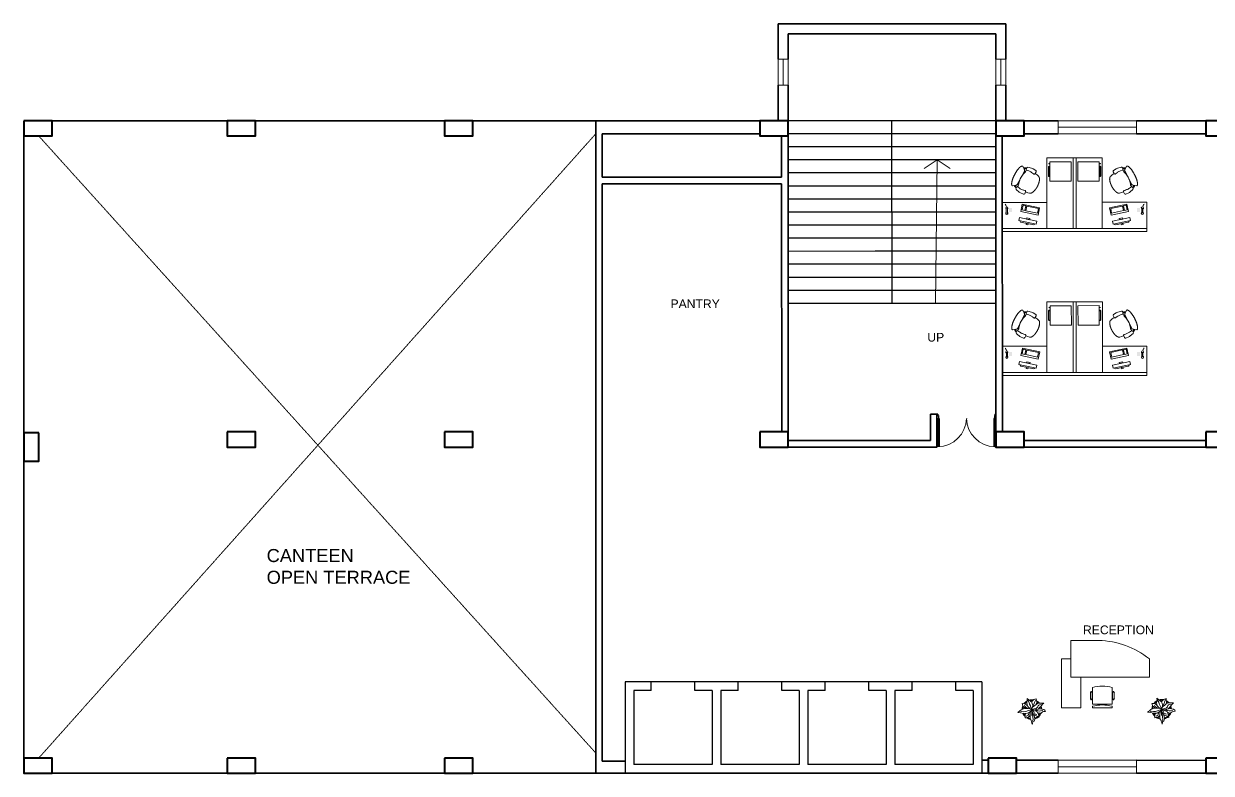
# Model space of a CAD drawing. Header units: millimetres. Extents: x 3079 to 579737, y 1565 to 1161826.
# Drawn here: x 71365 to 98665, y 564907 to 582137 of the extents above; entities that cross this region are included whole.
import ezdxf

# ---------------------------------------------------------------- set-up
doc = ezdxf.new("R2010")
doc.units = ezdxf.units.MM
doc.linetypes.add('DASHED2', pattern=[9.525, 6.35, -3.175])
for name, color, linetype, lineweight in [('1', 7, 'Continuous', 35), ('A_COL', 250, 'Continuous', 40), ('A_ELE1', 250, 'Continuous', 20), ('A_WIN-DOR', 250, 'Continuous', 30), ('ABOVE', 252, 'DASHED2', 9), ('IG-Area', 250, 'Continuous', 30), ('SILL', 251, 'Continuous', 18), ('WINDOW', 252, 'Continuous', 15)]:
    doc.layers.add(name, color=color, linetype=linetype, lineweight=lineweight)
doc.layers.add('FURNITURE', color=253, linetype='Continuous', lineweight=5, transparency=0.05)
doc.layers.add('TREES', color=72, linetype='Continuous', lineweight=5, transparency=0.05)
doc.styles.get("Standard").update_dxf_attribs({"font": 'arial.ttf'})

# ---------------------------------------------------------------- blocks, each defined once
blk = doc.blocks.new('AP00XXXX$0$A$C53421247')
at = {"color": 0}
for p, q in [((87, 604), (90, 607)), ((90, 607), (92, 609)), ((92, 609), (95, 612)), ((95, 612), (99, 614)), ((99, 614), (103, 617)), ((103, 617), (106, 619)), ((106, 619), (111, 621)), ((111, 621), (115, 624)), ((115, 624), (120, 626)), ((120, 626), (126, 628)), ((126, 628), (132, 630)), ((132, 630), (137, 632)), ((137, 632), (144, 634)), ((144, 634), (149, 636)), ((149, 636), (157, 638)), ((157, 638), (163, 639)), ((163, 639), (170, 641)), ((170, 641), (178, 643)), ((178, 643), (186, 644)), ((186, 644), (194, 646)), ((194, 646), (202, 647)), ((202, 647), (210, 648)), ((210, 648), (219, 649)), ((219, 649), (227, 650)), ((227, 650), (236, 651)), ((236, 651), (245, 652)), ((245, 652), (254, 652)), ((254, 652), (263, 653)), ((263, 653), (273, 653)), ((273, 653), (282, 654)), ((282, 654), (292, 654)), ((292, 654), (302, 654)), ((302, 654), (311, 654)), ((311, 654), (321, 654)), ((321, 654), (331, 654)), ((331, 654), (341, 654)), ((341, 654), (351, 653)), ((351, 653), (361, 653)), ((361, 653), (371, 652)), ((371, 652), (381, 652)), ((381, 652), (390, 651)), ((390, 651), (401, 650)), ((401, 650), (410, 649)), ((410, 649), (420, 648)), ((420, 648), (430, 646)), ((430, 646), (439, 646)), ((439, 646), (449, 644)), ((449, 644), (458, 642)), ((458, 642), (468, 641)), ((468, 641), (477, 639)), ((477, 639), (486, 637)), ((486, 637), (495, 636)), ((495, 636), (504, 634)), ((504, 634), (513, 632)), ((513, 632), (520, 630)), ((520, 630), (529, 627)), ((529, 627), (537, 625)), ((537, 625), (545, 623)), ((545, 623), (552, 620)), ((552, 620), (559, 618)), ((559, 618), (566, 616)), ((566, 616), (573, 614)), ((573, 614), (580, 611)), ((580, 611), (586, 608)), ((586, 608), (592, 605)), ((592, 605), (597, 603)), ((2, 245), (0, 325)), ((7, 368), (36, 460)), ((90, 476), (63, 478)), ((73, 477), (80, 503)), ((80, 503), (99, 534)), ((82, 595), (83, 598)), ((82, 593), (82, 595)), ((140, 501), (82, 587)), ((83, 598), (85, 600)), ((85, 600), (87, 604)), ((95, 493), (93, 475)), ((113, 514), (95, 493)), ((97, 312), (98, 282)), ((99, 534), (115, 538)), ((113, 453), (100, 394)), ((120, 459), (111, 457)), ((127, 514), (113, 514)), ((123, 459), (120, 459)), ((145, 454), (123, 459)), ((134, 510), (127, 514)), ((151, 491), (140, 501)), ((160, 452), (145, 454)), ((165, 488), (151, 491)), ((168, 452), (160, 452)), ((166, 452), (165, 488)), ((550, 463), (165, 488)), ((184, 457), (168, 452)), ((255, 473), (184, 457)), ((195, 486), (192, 459)), ((264, 474), (255, 473)), ((327, 478), (264, 474)), ((373, 474), (327, 478)), ((434, 465), (373, 474)), ((461, 459), (434, 465)), ((496, 446), (461, 459)), ((529, 434), (496, 446)), ((520, 465), (518, 438)), ((545, 430), (529, 434)), ((545, 430), (550, 463)), ((564, 429), (545, 430)), ((550, 463), (564, 465)), ((564, 465), (576, 474)), ((588, 432), (564, 429)), ((576, 474), (643, 549)), ((585, 483), (591, 485)), ((591, 432), (588, 432)), ((591, 485), (604, 482)), ((597, 428), (591, 432)), ((595, 413), (600, 364)), ((597, 603), (603, 600)), ((603, 600), (608, 597)), ((604, 482), (620, 461)), ((618, 502), (606, 508)), ((608, 597), (613, 595)), ((613, 595), (617, 591)), ((617, 591), (621, 588)), ((633, 471), (618, 502)), ((620, 461), (621, 444)), ((621, 588), (625, 586)), ((650, 442), (623, 444)), ((625, 586), (629, 582)), ((629, 582), (632, 580)), ((632, 580), (635, 576)), ((636, 460), (633, 471)), ((635, 576), (637, 574)), ((638, 443), (636, 460)), ((637, 574), (639, 571)), ((639, 571), (641, 568)), ((641, 568), (642, 565)), ((642, 565), (643, 562)), ((643, 562), (644, 559)), ((644, 559), (645, 556)), ((645, 556), (645, 553)), ((690, 327), (673, 421)), ((26, 220), (76, 217)), ((83, 159), (80, 217)), ((90, 114), (83, 159)), ((90, 111), (90, 114)), ((90, 110), (90, 111)), ((91, 107), (90, 110)), ((92, 105), (91, 107)), ((92, 102), (92, 105)), ((93, 100), (92, 102)), ((94, 98), (93, 100)), ((95, 96), (94, 98)), ((96, 93), (95, 96)), ((97, 91), (96, 93)), ((99, 89), (97, 91)), ((98, 280), (103, 245)), ((100, 87), (99, 89)), ((101, 84), (100, 87)), ((103, 82), (101, 84)), ((105, 80), (103, 82)), ((107, 78), (105, 80)), ((109, 76), (107, 78)), ((111, 73), (109, 76)), ((113, 72), (111, 73)), ((116, 69), (113, 72)), ((118, 67), (116, 69)), ((120, 65), (118, 67)), ((123, 63), (120, 65)), ((125, 60), (123, 63)), ((128, 59), (125, 60)), ((132, 57), (128, 59)), ((135, 54), (132, 57)), ((138, 53), (135, 54)), ((141, 51), (138, 53)), ((144, 49), (141, 51)), ((148, 47), (144, 49)), ((151, 45), (148, 47)), ((155, 44), (151, 45)), ((158, 42), (155, 44)), ((162, 40), (158, 42)), ((165, 38), (162, 40)), ((169, 36), (165, 38)), ((173, 34), (169, 36)), ((178, 33), (173, 34)), ((182, 31), (178, 33)), ((186, 30), (182, 31)), ((190, 28), (186, 30)), ((194, 27), (190, 28)), ((199, 25), (194, 27)), ((204, 24), (199, 25)), ((207, 22), (204, 24)), ((212, 21), (207, 22)), ((217, 19), (212, 21)), ((221, 18), (217, 19)), ((226, 17), (221, 18)), ((231, 16), (226, 17)), ((236, 15), (231, 16)), ((241, 14), (236, 15)), ((246, 13), (241, 14)), ((250, 11), (246, 13)), ((256, 10), (250, 11)), ((261, 9), (256, 10)), ((266, 8), (261, 9)), ((271, 8), (266, 8)), ((276, 7), (271, 8)), ((281, 6), (276, 7)), ((287, 5), (281, 6)), ((291, 4), (287, 5)), ((297, 4), (291, 4)), ((302, 4), (297, 4)), ((307, 2), (302, 4)), ((313, 2), (307, 2)), ((318, 2), (313, 2)), ((323, 1), (318, 2)), ((328, 1), (323, 1)), ((334, 1), (328, 1)), ((339, 1), (334, 1)), ((344, 0), (339, 1)), ((350, 1), (344, 0)), ((356, 0), (350, 1)), ((360, 0), (356, 0)), ((366, 0), (360, 0)), ((371, 0), (366, 0)), ((376, 1), (371, 0)), ((382, 0), (376, 1)), ((387, 1), (382, 0)), ((392, 1), (387, 1)), ((397, 1), (392, 1)), ((402, 1), (397, 1)), ((407, 2), (402, 1)), ((412, 2), (407, 2)), ((417, 3), (412, 2)), ((423, 3), (417, 3)), ((427, 4), (423, 3)), ((432, 4), (427, 4)), ((437, 6), (432, 4)), ((442, 6), (437, 6)), ((447, 7), (442, 6)), ((451, 8), (447, 7)), ((455, 9), (451, 8)), ((460, 9), (455, 9)), ((465, 10), (460, 9)), ((469, 12), (465, 10)), ((474, 12), (469, 12)), ((478, 13), (474, 12)), ((482, 15), (478, 13)), ((486, 16), (482, 15)), ((490, 17), (486, 16)), ((494, 18), (490, 17)), ((498, 19), (494, 18)), ((502, 21), (498, 19)), ((506, 22), (502, 21)), ((510, 23), (506, 22)), ((514, 25), (510, 23)), ((517, 27), (514, 25)), ((520, 28), (517, 27)), ((524, 30), (520, 28)), ((528, 31), (524, 30)), ((530, 33), (528, 31)), ((533, 35), (530, 33)), ((537, 36), (533, 35)), ((539, 38), (537, 36)), ((542, 40), (539, 38)), ((545, 42), (542, 40)), ((547, 43), (545, 42)), ((550, 46), (547, 43)), ((552, 47), (550, 46)), ((555, 49), (552, 47)), ((557, 51), (555, 49)), ((559, 53), (557, 51)), ((561, 55), (559, 53)), ((563, 57), (561, 55)), ((565, 59), (563, 57)), ((567, 61), (565, 59)), ((568, 63), (567, 61)), ((569, 65), (568, 63)), ((571, 67), (569, 65)), ((572, 70), (571, 67)), ((573, 71), (572, 70)), ((574, 74), (573, 71)), ((575, 76), (574, 74)), ((576, 78), (575, 76)), ((577, 81), (576, 78)), ((577, 82), (590, 128)), ((577, 82), (577, 81)), ((588, 250), (580, 218)), ((593, 282), (588, 252)), ((590, 128), (600, 187)), ((602, 186), (655, 183)), ((682, 205), (691, 283))]:
    blk.add_line(p, q, dxfattribs=at)
for centre, radius, start, end in [((153, 324), 152, 163.1174, 179.4456), ((60, 452), 25.4, 85.1777, 163.418), ((88, 591), 6.35, 164.3929, 214.029), ((87, 451), 25.4, 6.3757, 85.1777), ((446, 342), 350, 171.2066, 184.7536), ((251, 353), 350, 348.2663, 1.8132), ((620, 418), 25.4, 85.208, 169.2349), ((620, 418), 25.4, 169.2349, 190.8913), ((638, 553), 6.35, 318.2555, 357.1149), ((648, 417), 25.4, 9.9024, 85.208), ((539, 300), 152, 353.5743, 9.9024), ((28, 245), 25.4, 180.1777, 266.5099), ((78, 242), 25.4, 266.5099, 4.8356), ((124, 283), 25.4, 182.6801, 187.8199), ((604, 212), 25.4, 165.2, 266.5099), ((563, 256), 25.4, 345.2, 350.3398), ((657, 209), 25.4, 266.5099, 353.5743)]:
    blk.add_arc(centre, radius, start, end, dxfattribs=at)

msp = doc.modelspace()

# ---------------------------------------------------------------- linework, layer by layer
for p, q in [((93715, 579907), (88937, 579905)), ((91327, 575706), (91325, 579906)), ((93715, 579907), (93715, 573707)), ((90937, 579607), (88938, 579607)), ((93715, 579607), (90937, 579607)), ((93715, 579307), (90937, 579307)), ((90937, 579307), (88938, 579307)), ((90938, 579007), (88938, 579007)), ((93715, 579007), (90938, 579007)), ((90938, 578707), (88938, 578707)), ((93715, 578707), (90938, 578707)), ((90938, 578406), (88938, 578405)), ((93715, 578407), (90938, 578406)), ((90938, 578106), (88938, 578105)), ((93715, 578107), (90938, 578106)), ((90938, 577806), (88938, 577805)), ((93715, 577807), (90938, 577806)), ((90938, 577507), (88939, 577507)), ((93715, 577507), (90938, 577507)), ((90938, 577207), (88939, 577207)), ((93715, 577207), (90938, 577207)), ((90939, 576906), (88939, 576905)), ((93715, 576907), (90939, 576906)), ((90939, 576607), (88939, 576607)), ((93715, 576607), (90939, 576607)), ((90939, 576307), (88939, 576307)), ((93715, 576307), (90939, 576307)), ((90939, 576007), (88939, 576007)), ((93715, 576007), (90939, 576007)), ((90939, 575706), (88939, 575705)), ((93715, 575707), (90939, 575706)), ((87290, 567007), (85190, 567007)), ((85190, 567007), (85190, 564907)), ((85790, 566807), (85390, 566807)), ((85390, 566807), (85390, 565107)), ((85790, 566807), (85790, 567007)), ((86790, 566807), (86790, 567007)), ((87190, 566807), (86790, 566807)), ((87190, 566807), (87190, 565107)), ((89390, 567007), (87290, 567007)), ((87790, 566807), (87390, 566807)), ((87390, 566807), (87390, 565107)), ((87790, 566807), (87790, 567007)), ((88790, 566807), (88790, 567007)), ((89190, 566807), (88790, 566807)), ((89190, 566807), (89190, 565107)), ((91490, 567007), (89390, 567007)), ((89790, 566807), (89390, 566807)), ((89390, 566807), (89390, 565107)), ((89790, 566807), (89790, 567007)), ((90790, 566807), (90790, 567007)), ((91190, 566807), (90790, 566807)), ((91190, 566807), (91190, 565107)), ((91790, 566807), (91390, 566807)), ((91390, 566807), (91390, 565107)), ((93390, 567007), (91490, 567007)), ((91790, 566807), (91790, 567007)), ((92790, 566807), (92790, 567007)), ((93190, 566807), (92790, 566807)), ((93190, 566807), (93190, 565107)), ((93390, 567007), (93390, 564907)), ((85190, 564907), (87290, 564907)), ((87290, 564907), (85190, 564907)), ((87190, 565107), (85390, 565107)), ((87290, 564907), (89390, 564907)), ((89190, 565107), (87390, 565107)), ((93865, 564907), (88865, 564907)), ((91190, 565107), (89390, 565107)), ((89390, 564907), (91490, 564907)), ((93190, 565107), (91390, 565107)), ((91490, 564907), (93390, 564907))]:
    msp.add_line(p, q)
at = {"layer": '1'}
for p, q in [((93945, 582137), (88707, 582137)), ((88707, 581322), (88707, 582137)), ((93945, 581322), (93945, 582137)), ((93715, 581907), (88937, 581907)), ((88937, 581322), (88937, 581907)), ((93715, 581322), (93715, 581907)), ((88707, 579907), (88707, 580722)), ((88937, 579907), (88937, 580722)), ((93715, 579907), (93715, 580722)), ((93945, 579907), (93945, 580722)), ((71365, 564907), (71365, 579907)), ((72015, 579907), (76040, 579907)), ((76690, 579907), (81040, 579907)), ((81690, 579907), (88287, 579907)), ((84515, 579907), (84515, 572257)), ((94365, 579907), (95149, 579907)), ((96949, 579907), (98540, 579907)), ((98540, 579907), (99190, 579907)), ((84665, 579607), (88287, 579607)), ((84665, 579607), (84665, 578607)), ((88940, 572707), (88937, 579607)), ((93715, 572407), (93715, 579607)), ((94365, 579607), (95149, 579607)), ((96949, 579607), (98540, 579607)), ((88787, 578607), (88787, 579557)), ((93865, 572757), (93861, 579557)), ((84665, 578607), (88787, 578607)), ((84665, 578457), (88787, 578459)), ((84665, 578457), (84665, 572407)), ((88790, 572757), (88787, 578459)), ((92210, 573161), (92210, 572557)), ((92210, 573161), (92360, 573161)), ((92360, 573161), (92360, 572407)), ((88940, 572557), (92210, 572557)), ((94365, 572557), (98540, 572557)), ((81363, 572407), (81365, 572407)), ((81363, 572407), (81363, 572407)), ((84515, 572257), (84515, 564907)), ((84665, 572407), (84665, 565187)), ((88940, 572407), (92360, 572407)), ((93715, 572407), (93715, 572407)), ((93865, 572407), (93865, 572407)), ((94165, 572407), (99190, 572407)), ((85190, 565187), (84665, 565187)), ((93540, 565210), (93390, 565211)), ((95149, 565207), (94190, 565209)), ((98540, 565204), (96949, 565207)), ((95149, 564907), (71365, 564907)), ((98865, 564907), (96949, 564907))]:
    msp.add_line(p, q, dxfattribs=at)
at = {"layer": 'A_COL'}
for points in [[(71365, 579907), (71365, 579557), (72015, 579557), (72015, 579907)], [(76040, 579907), (76040, 579557), (76690, 579557), (76690, 579907)], [(81040, 579907), (81040, 579557), (81690, 579557), (81690, 579907)], [(88287, 579907), (88287, 579557), (88937, 579557), (88937, 579907)], [(93715, 579907), (93715, 579557), (94365, 579557), (94365, 579907)], [(98540, 579907), (98540, 579557), (99190, 579557), (99190, 579907)], [(76040, 572757), (76040, 572407), (76690, 572407), (76690, 572757)], [(81038, 572757), (81038, 572407), (81688, 572407), (81688, 572757)], [(88290, 572757), (88290, 572407), (88940, 572407), (88940, 572757)], [(93715, 572757), (93715, 572407), (94365, 572407), (94365, 572757)], [(98540, 572757), (98540, 572407), (99190, 572407), (99190, 572757)], [(71715, 572732), (71365, 572732), (71365, 572082), (71715, 572082)], [(71365, 565257), (71365, 564907), (72015, 564907), (72015, 565257)], [(76040, 565257), (76040, 564907), (76690, 564907), (76690, 565257)], [(81040, 565257), (81040, 564907), (81690, 564907), (81690, 565257)], [(93540, 565257), (93540, 564907), (94190, 564907), (94190, 565257)], [(98540, 565257), (98540, 564907), (99190, 564907), (99190, 565257)]]:
    msp.add_lwpolyline(points, close=True, dxfattribs=at)
at = {"layer": 'A_ELE1', "transparency": 33554687}
for centre, start, end in [((92362, 573085), 271.742, 358.2578), ((93713, 573085), 181.7422, 268.258)]:
    msp.add_arc(centre, 676, start, end, dxfattribs=at)
at = {"layer": 'A_WIN-DOR', "transparency": 33554687}
for p, q in [((92360, 573056), (92360, 573161)), ((92382, 573056), (92360, 573056)), ((92382, 573161), (92382, 573129)), ((92382, 573129), (92392, 573129)), ((92382, 573065), (92382, 572409)), ((92382, 573056), (92382, 573033)), ((92392, 573129), (92392, 573065)), ((92408, 573065), (92408, 572410)), ((93037, 573065), (93037, 573056)), ((93037, 573065), (93037, 573065)), ((93037, 573056), (93037, 573056)), ((93667, 573065), (93667, 572410)), ((93692, 573129), (93683, 573129)), ((93683, 573129), (93683, 573065)), ((93692, 573161), (93692, 573129)), ((93692, 573065), (93692, 572409)), ((93692, 573056), (93692, 573033)), ((93692, 573056), (93715, 573056)), ((93715, 573056), (93715, 573161))]:
    msp.add_line(p, q, dxfattribs=at)
at = {"layer": 'A_WIN-DOR'}
for p, q in [((92382, 573161), (92360, 573161)), ((93692, 573161), (93715, 573161))]:
    msp.add_line(p, q, dxfattribs=at)
at = {"layer": 'A_WIN-DOR', "transparency": 33554687}
for points in [[(92382, 573065), (92408, 573065)], [(93037, 573065), (93037, 573065)], [(93692, 573065), (93667, 573065)]]:
    msp.add_lwpolyline(points, dxfattribs=at)
at = {"layer": 'ABOVE', "ltscale": 0.25}
for p, q in [((84515, 579607), (71710, 565257)), ((84515, 565373), (71710, 579557))]:
    msp.add_line(p, q, dxfattribs=at)
at = {"layer": 'FURNITURE'}
for p, q in [((94886, 577429), (94886, 579055)), ((94886, 579055), (95523, 579055)), ((95489, 577429), (95488, 579055)), ((96160, 579056), (95523, 579055)), ((95559, 577429), (95558, 579055)), ((96161, 577429), (96160, 579056)), ((94922, 578639), (94922, 578844)), ((94930, 578920), (94930, 578922)), ((94930, 578922), (94933, 578922)), ((94933, 578920), (94930, 578920)), ((94931, 578922), (94933, 578922)), ((94931, 578922), (94931, 578922)), ((94931, 578920), (94933, 578920)), ((94931, 578920), (94931, 578920)), ((94932, 578639), (94932, 578844)), ((94933, 578922), (94946, 578922)), ((94933, 578922), (94946, 578922)), ((94933, 578920), (94933, 578922)), ((94933, 578920), (94946, 578920)), ((94946, 578920), (94933, 578920)), ((94937, 578859), (94957, 578859)), ((94937, 578849), (94957, 578849)), ((94938, 578920), (94938, 578922)), ((94939, 578922), (94939, 578922)), ((94939, 578920), (94939, 578920)), ((94946, 578922), (94948, 578922)), ((94946, 578922), (94949, 578922)), ((94946, 578920), (94948, 578920)), ((94949, 578920), (94946, 578920)), ((94948, 578922), (94948, 578922)), ((94948, 578920), (94948, 578920)), ((94949, 578920), (94949, 578922)), ((94949, 578922), (94950, 578922)), ((94950, 578920), (94949, 578920)), ((94950, 578922), (94954, 578922)), ((94954, 578920), (94950, 578920)), ((94955, 578930), (94956, 578930)), ((94955, 578912), (94955, 578930)), ((94955, 578912), (94956, 578912)), ((94956, 578931), (94957, 578933)), ((94956, 578911), (94956, 578931)), ((94956, 578911), (94957, 578909)), ((94957, 578933), (94957, 578933)), ((94957, 578909), (94957, 578933)), ((94957, 578909), (94957, 578933)), ((94957, 578909), (94957, 578909)), ((94957, 578859), (94957, 578859)), ((94957, 578849), (94957, 578849)), ((96089, 578933), (96090, 578934)), ((96089, 578910), (96089, 578933)), ((96089, 578910), (96090, 578910)), ((96109, 578860), (96089, 578860)), ((96089, 578860), (96089, 578860)), ((96109, 578850), (96089, 578850)), ((96089, 578850), (96089, 578850)), ((96091, 578931), (96090, 578934)), ((96090, 578910), (96090, 578934)), ((96091, 578912), (96090, 578910)), ((96091, 578931), (96091, 578931)), ((96091, 578913), (96091, 578931)), ((96091, 578912), (96091, 578931)), ((96091, 578913), (96091, 578913)), ((96096, 578923), (96092, 578923)), ((96092, 578920), (96096, 578920)), ((96097, 578923), (96096, 578923)), ((96096, 578920), (96097, 578920)), ((96100, 578923), (96097, 578923)), ((96097, 578920), (96097, 578923)), ((96097, 578920), (96100, 578920)), ((96100, 578923), (96098, 578923)), ((96098, 578923), (96098, 578923)), ((96100, 578921), (96098, 578921)), ((96098, 578920), (96098, 578921)), ((96113, 578923), (96100, 578923)), ((96113, 578923), (96100, 578923)), ((96113, 578921), (96100, 578921)), ((96100, 578920), (96113, 578920)), ((96107, 578923), (96107, 578923)), ((96107, 578920), (96107, 578921)), ((96108, 578920), (96108, 578923)), ((96113, 578920), (96113, 578923)), ((96115, 578923), (96113, 578923)), ((96116, 578923), (96113, 578923)), ((96115, 578921), (96113, 578921)), ((96113, 578920), (96116, 578920)), ((96114, 578640), (96114, 578845)), ((96115, 578923), (96115, 578923)), ((96115, 578920), (96115, 578921)), ((96116, 578920), (96116, 578923)), ((96124, 578640), (96124, 578845)), ((94957, 578634), (94937, 578634)), ((94957, 578624), (94937, 578624)), ((94957, 578634), (94957, 578634)), ((94957, 578624), (94957, 578624)), ((96089, 578635), (96109, 578635)), ((96089, 578635), (96089, 578635)), ((96089, 578625), (96109, 578625)), ((96089, 578625), (96089, 578625)), ((93862, 578030), (94886, 578031)), ((93862, 578030), (93863, 577428)), ((93938, 577983), (93924, 577988)), ((93943, 577974), (93929, 577979)), ((93948, 577964), (93934, 577969)), ((93953, 577954), (93938, 577959)), ((93957, 577922), (93948, 577950)), ((94321, 577989), (94285, 577821)), ((94338, 577963), (94315, 577858)), ((94720, 577903), (94321, 577989)), ((94401, 577950), (94338, 577963)), ((94378, 577845), (94401, 577950)), ((94422, 577945), (94399, 577840)), ((94695, 577887), (94422, 577945)), ((97185, 578032), (96161, 578032)), ((96327, 577904), (96726, 577990)), ((96353, 577888), (96626, 577946)), ((96626, 577946), (96648, 577841)), ((96647, 577951), (96710, 577964)), ((96669, 577846), (96647, 577951)), ((96710, 577964), (96732, 577859)), ((96726, 577990), (96762, 577822)), ((97090, 577924), (97099, 577951)), ((97094, 577956), (97109, 577961)), ((97099, 577966), (97114, 577971)), ((97104, 577975), (97119, 577980)), ((97109, 577985), (97123, 577990)), ((97185, 578032), (97185, 577430)), ((93953, 577777), (93953, 577898)), ((93978, 577777), (93978, 577898)), ((94036, 577886), (94036, 577886)), ((94036, 577864), (94036, 577864)), ((94036, 577841), (94036, 577841)), ((94036, 577818), (94036, 577818)), ((94059, 577886), (94059, 577886)), ((94059, 577864), (94059, 577864)), ((94059, 577841), (94059, 577841)), ((94059, 577818), (94059, 577818)), ((94082, 577886), (94082, 577886)), ((94082, 577864), (94082, 577864)), ((94082, 577841), (94082, 577841)), ((94082, 577818), (94082, 577818)), ((94285, 577821), (94684, 577735)), ((94315, 577858), (94378, 577845)), ((94399, 577840), (94672, 577782)), ((94672, 577782), (94695, 577887)), ((94684, 577735), (94720, 577903)), ((96363, 577736), (96327, 577904)), ((96375, 577783), (96353, 577888)), ((96762, 577822), (96363, 577736)), ((96648, 577841), (96375, 577783)), ((96732, 577859), (96669, 577846)), ((96966, 577888), (96966, 577888)), ((96966, 577865), (96966, 577865)), ((96966, 577842), (96966, 577842)), ((96966, 577820), (96966, 577820)), ((96988, 577888), (96988, 577888)), ((96988, 577865), (96988, 577865)), ((96989, 577842), (96989, 577842)), ((96989, 577820), (96989, 577820)), ((97011, 577888), (97011, 577888)), ((97011, 577865), (97011, 577865)), ((97011, 577842), (97011, 577842)), ((97011, 577820), (97011, 577820)), ((97070, 577779), (97070, 577900)), ((97094, 577779), (97094, 577900)), ((93863, 577428), (95524, 577429)), ((93863, 577358), (93863, 577428)), ((94274, 577606), (94272, 577594)), ((94283, 577576), (94272, 577594)), ((94586, 577511), (94283, 577576)), ((94604, 577523), (94586, 577511)), ((94607, 577535), (94604, 577523)), ((97185, 577430), (95524, 577429)), ((97185, 577430), (95524, 577429)), ((96441, 577536), (96444, 577524)), ((96444, 577524), (96462, 577512)), ((96462, 577512), (96764, 577577)), ((96764, 577577), (96776, 577595)), ((96773, 577607), (96776, 577595)), ((97185, 577360), (97185, 577430)), ((93863, 577358), (95524, 577359)), ((93863, 577358), (95524, 577359)), ((97185, 577360), (95524, 577359)), ((97185, 577360), (95524, 577359)), ((97185, 577360), (95524, 577359)), ((94887, 575746), (95525, 575747)), ((94888, 574120), (94887, 575746)), ((94924, 575330), (94924, 575535)), ((94932, 575611), (94932, 575614)), ((94932, 575614), (94935, 575614)), ((94935, 575611), (94932, 575611)), ((94933, 575614), (94933, 575613)), ((94933, 575613), (94935, 575613)), ((94933, 575611), (94935, 575611)), ((94933, 575611), (94933, 575611)), ((94934, 575330), (94934, 575535)), ((94935, 575614), (94948, 575614)), ((94935, 575611), (94935, 575614)), ((94935, 575613), (94948, 575613)), ((94935, 575611), (94948, 575611)), ((94948, 575611), (94935, 575611)), ((94939, 575550), (94959, 575550)), ((94939, 575540), (94959, 575540)), ((94940, 575611), (94940, 575614)), ((94941, 575613), (94941, 575614)), ((94941, 575611), (94941, 575611)), ((94948, 575614), (94951, 575614)), ((94948, 575613), (94950, 575613)), ((94948, 575611), (94950, 575611)), ((94951, 575611), (94948, 575611)), ((94950, 575614), (94950, 575613)), ((94950, 575611), (94950, 575611)), ((94951, 575611), (94951, 575614)), ((94951, 575614), (94952, 575614)), ((94952, 575611), (94951, 575611)), ((94952, 575614), (94956, 575614)), ((94956, 575611), (94952, 575611)), ((94957, 575622), (94958, 575624)), ((94957, 575603), (94957, 575622)), ((94957, 575621), (94957, 575621)), ((94957, 575603), (94957, 575621)), ((94957, 575603), (94958, 575600)), ((94957, 575603), (94957, 575603)), ((94959, 575624), (94958, 575624)), ((94958, 575600), (94958, 575624)), ((94959, 575601), (94958, 575600)), ((94959, 575601), (94959, 575624)), ((94959, 575550), (94959, 575550)), ((94959, 575540), (94959, 575540)), ((95491, 574120), (95490, 575747)), ((96162, 575747), (95525, 575747)), ((95561, 574120), (95560, 575747)), ((96091, 575625), (96091, 575625)), ((96092, 575623), (96091, 575625)), ((96091, 575601), (96091, 575625)), ((96091, 575601), (96091, 575625)), ((96092, 575603), (96091, 575601)), ((96091, 575601), (96091, 575601)), ((96111, 575551), (96091, 575551)), ((96091, 575551), (96091, 575551)), ((96111, 575541), (96091, 575541)), ((96091, 575541), (96091, 575541)), ((96092, 575603), (96092, 575623)), ((96093, 575622), (96092, 575622)), ((96093, 575604), (96092, 575604)), ((96093, 575604), (96093, 575622)), ((96098, 575614), (96094, 575614)), ((96094, 575612), (96098, 575612)), ((96099, 575614), (96098, 575614)), ((96098, 575612), (96099, 575612)), ((96102, 575614), (96099, 575614)), ((96099, 575612), (96099, 575614)), ((96099, 575612), (96102, 575612)), ((96102, 575614), (96100, 575614)), ((96100, 575614), (96100, 575614)), ((96102, 575612), (96100, 575612)), ((96100, 575612), (96100, 575612)), ((96115, 575614), (96102, 575614)), ((96115, 575614), (96102, 575614)), ((96115, 575612), (96102, 575612)), ((96102, 575612), (96115, 575612)), ((96109, 575614), (96109, 575614)), ((96109, 575612), (96109, 575612)), ((96110, 575612), (96110, 575614)), ((96115, 575612), (96115, 575614)), ((96117, 575614), (96115, 575614)), ((96118, 575614), (96115, 575614)), ((96117, 575612), (96115, 575612)), ((96115, 575612), (96118, 575612)), ((96116, 575331), (96116, 575536)), ((96117, 575614), (96117, 575614)), ((96117, 575612), (96117, 575612)), ((96118, 575612), (96118, 575614)), ((96126, 575331), (96126, 575536)), ((96163, 574121), (96162, 575747)), ((94959, 575325), (94939, 575325)), ((94959, 575315), (94939, 575315)), ((94959, 575325), (94959, 575325)), ((94959, 575315), (94959, 575315)), ((96091, 575326), (96111, 575326)), ((96091, 575326), (96091, 575326)), ((96091, 575316), (96111, 575316)), ((96091, 575316), (96091, 575316)), ((93864, 574722), (93864, 574119)), ((93864, 574722), (94888, 574722)), ((93940, 574675), (93926, 574680)), ((93945, 574665), (93930, 574670)), ((94323, 574680), (94287, 574512)), ((94722, 574595), (94323, 574680)), ((97187, 574723), (96163, 574723)), ((96329, 574595), (96728, 574681)), ((96728, 574681), (96764, 574513)), ((97106, 574667), (97120, 574672)), ((97111, 574677), (97125, 574681)), ((97187, 574723), (97187, 574121)), ((93950, 574655), (93935, 574660)), ((93955, 574646), (93940, 574651)), ((93959, 574613), (93950, 574641)), ((93955, 574468), (93955, 574590)), ((93979, 574468), (93979, 574590)), ((94038, 574578), (94038, 574578)), ((94038, 574555), (94038, 574555)), ((94038, 574532), (94038, 574532)), ((94038, 574509), (94038, 574509)), ((94061, 574578), (94061, 574578)), ((94061, 574555), (94061, 574555)), ((94061, 574532), (94061, 574532)), ((94061, 574509), (94061, 574509)), ((94083, 574578), (94083, 574578)), ((94083, 574555), (94083, 574555)), ((94083, 574532), (94083, 574532)), ((94083, 574509), (94083, 574509)), ((94287, 574512), (94686, 574427)), ((94339, 574654), (94317, 574549)), ((94317, 574549), (94380, 574536)), ((94402, 574641), (94339, 574654)), ((94380, 574536), (94402, 574641)), ((94423, 574636), (94401, 574531)), ((94401, 574531), (94674, 574473)), ((94697, 574578), (94423, 574636)), ((94674, 574473), (94697, 574578)), ((94686, 574427), (94722, 574595)), ((96365, 574427), (96329, 574595)), ((96354, 574579), (96627, 574638)), ((96377, 574474), (96354, 574579)), ((96764, 574513), (96365, 574427)), ((96650, 574533), (96377, 574474)), ((96627, 574638), (96650, 574533)), ((96648, 574642), (96711, 574656)), ((96671, 574537), (96648, 574642)), ((96734, 574551), (96671, 574537)), ((96711, 574656), (96734, 574551)), ((96968, 574579), (96968, 574579)), ((96968, 574557), (96968, 574557)), ((96968, 574534), (96968, 574534)), ((96968, 574511), (96968, 574511)), ((96990, 574579), (96990, 574579)), ((96990, 574557), (96990, 574557)), ((96990, 574534), (96990, 574534)), ((96990, 574511), (96990, 574511)), ((97013, 574579), (97013, 574579)), ((97013, 574557), (97013, 574557)), ((97013, 574534), (97013, 574534)), ((97013, 574511), (97013, 574511)), ((97072, 574470), (97072, 574591)), ((97092, 574615), (97101, 574643)), ((97096, 574647), (97111, 574652)), ((97096, 574470), (97096, 574591)), ((97101, 574657), (97116, 574662)), ((93864, 574119), (95526, 574120)), ((94276, 574297), (94273, 574285)), ((94285, 574267), (94273, 574285)), ((94588, 574203), (94285, 574267)), ((94606, 574214), (94588, 574203)), ((94608, 574226), (94606, 574214)), ((97187, 574121), (95526, 574120)), ((97187, 574121), (95526, 574120)), ((96443, 574227), (96446, 574215)), ((96446, 574215), (96464, 574204)), ((96464, 574204), (96766, 574269)), ((96766, 574269), (96778, 574287)), ((96775, 574299), (96778, 574287)), ((97187, 574051), (97187, 574121)), ((93864, 574049), (93864, 574119)), ((93864, 574049), (95526, 574050)), ((93864, 574049), (95526, 574050)), ((97187, 574051), (95526, 574050)), ((97187, 574051), (95526, 574050)), ((97187, 574051), (95526, 574050)), ((95437, 567958), (95437, 567113)), ((96080, 567958), (95437, 567958)), ((95226, 567535), (95437, 567535)), ((95226, 566414), (95226, 567535)), ((97242, 567535), (97242, 567113)), ((97242, 567113), (95437, 567113)), ((95670, 567113), (95670, 566414)), ((95887, 566624), (95887, 566758)), ((95900, 566771), (95900, 566781)), ((95900, 566771), (95914, 566771)), ((95914, 566771), (95900, 566771)), ((95904, 566785), (95910, 566785)), ((95914, 566781), (95914, 566771)), ((95927, 566758), (95927, 566624)), ((95937, 566881), (95937, 566492)), ((96387, 566492), (96387, 566881)), ((96397, 566758), (96397, 566624)), ((96410, 566781), (96410, 566771)), ((96424, 566771), (96410, 566771)), ((96410, 566771), (96424, 566771)), ((96420, 566785), (96414, 566785)), ((96424, 566771), (96424, 566781)), ((96437, 566624), (96437, 566758)), ((95914, 566610), (95900, 566610)), ((95900, 566610), (95900, 566600)), ((95904, 566597), (95910, 566597)), ((95914, 566600), (95914, 566610)), ((95937, 566492), (96387, 566492)), ((96108, 566492), (96108, 566478)), ((96216, 566492), (96216, 566478)), ((96410, 566610), (96424, 566610)), ((96410, 566600), (96410, 566610)), ((96420, 566597), (96414, 566597)), ((96424, 566610), (96424, 566600)), ((95226, 566414), (95670, 566414)), ((95937, 566447), (95937, 566411)), ((95937, 566411), (96387, 566411)), ((96387, 566411), (96387, 566447))]:
    msp.add_line(p, q, dxfattribs=at)
for points in [[(95447, 578518), (94957, 578518), (94957, 578965), (95446, 578965)], [(95600, 578518), (96089, 578519), (96089, 578965), (95600, 578965)], [(94655, 577597), (94256, 577682), (94241, 577613), (94640, 577528)], [(94498, 577659), (94424, 577675), (94418, 577647), (94492, 577631)], [(96393, 577597), (96792, 577683), (96807, 577615), (96408, 577529)], [(96550, 577660), (96624, 577676), (96630, 577648), (96555, 577632)], [(94453, 577540), (94416, 577548), (94410, 577520), (94447, 577512)], [(96595, 577541), (96632, 577549), (96637, 577521), (96600, 577513)], [(95449, 575210), (94959, 575209), (94959, 575656), (95448, 575656)], [(95602, 575210), (96091, 575210), (96091, 575657), (95601, 575656)], [(94656, 574288), (94257, 574373), (94243, 574305), (94642, 574219)], [(94455, 574231), (94418, 574239), (94412, 574211), (94449, 574204)], [(94500, 574350), (94426, 574366), (94420, 574339), (94494, 574323)], [(96395, 574289), (96794, 574375), (96809, 574306), (96410, 574220)], [(96551, 574351), (96625, 574367), (96631, 574340), (96557, 574324)], [(96596, 574232), (96633, 574240), (96639, 574213), (96602, 574205)]]:
    msp.add_lwpolyline(points, close=True, dxfattribs=at)
for centre, radius, start, end in [((94937, 578844), 15.1, 90.0311, 180.0311), ((94937, 578844), 5.02, 90.0311, 180.0311), ((94995, 578921), 41.2, 167.3507, 178.3819), ((94995, 578921), 40.9, 178.3695, 181.6928), ((94995, 578921), 41.2, 181.6803, 192.7115), ((96051, 578922), 41.2, 1.6803, 12.7115), ((96051, 578922), 41.2, 347.3507, 358.3819), ((96051, 578922), 40.9, 358.3695, 1.6928), ((96109, 578845), 15.1, 0.0311, 90.0311), ((96109, 578845), 5.02, 0.0311, 90.0311), ((94937, 578639), 15.1, 180.0311, 270.0311), ((94937, 578639), 5.02, 180.0311, 270.0311), ((96109, 578640), 15.1, 270.0311, 0.0311), ((96109, 578640), 5.02, 270.0311, 0.0311), ((93965, 577898), 25.4, 298.5226, 241.5397), ((93966, 577777), 25.4, 118.5226, 61.5397), ((97082, 577900), 25.4, 298.5226, 241.5397), ((97082, 577779), 25.4, 118.5226, 61.5397), ((94939, 575535), 15.1, 90.0311, 180.0311), ((94939, 575535), 5.02, 90.0311, 180.0311), ((94997, 575612), 41.2, 167.3507, 178.3819), ((94997, 575612), 40.9, 178.3695, 181.6928), ((94997, 575612), 41.2, 181.6803, 192.7115), ((96053, 575613), 41.2, 1.6803, 12.7115), ((96053, 575613), 41.2, 347.3507, 358.3819), ((96053, 575613), 40.9, 358.3695, 1.6928), ((96111, 575536), 15.1, 0.0311, 90.0311), ((96111, 575536), 5.02, 0.0311, 90.0311), ((94939, 575330), 15.1, 180.0311, 270.0311), ((94939, 575330), 5.02, 180.0311, 270.0311), ((96111, 575331), 15.1, 270.0311, 0.0311), ((96111, 575331), 5.02, 270.0311, 0.0311), ((93967, 574590), 25.4, 298.5226, 241.5397), ((93967, 574468), 25.4, 118.5226, 61.5397), ((97084, 574591), 25.4, 298.5226, 241.5397), ((97084, 574470), 25.4, 118.5226, 61.5397), ((96045, 566053), 1906, 51.0807, 88.9531), ((95900, 566758), 13.4, 90, 180), ((95904, 566781), 3.35, 90, 180), ((95910, 566781), 3.35, 0, 90), ((95914, 566758), 13.4, 0, 90), ((96162, 566085), 827, 74.2216, 105.7784), ((96410, 566758), 13.4, 90, 180), ((96414, 566781), 3.35, 90, 180), ((96420, 566781), 3.35, 0, 90), ((96424, 566758), 13.4, 0, 90), ((95900, 566624), 13.4, 180, 270), ((95904, 566600), 3.35, 180, 270), ((95910, 566600), 3.35, 270, 0), ((95914, 566624), 13.4, 270, 0), ((96162, 565651), 827, 74.2216, 105.7784), ((96410, 566624), 13.4, 180, 270), ((96414, 566600), 3.35, 180, 270), ((96420, 566600), 3.35, 270, 0), ((96424, 566624), 13.4, 270, 0)]:
    msp.add_arc(centre, radius, start, end, dxfattribs=at)
at = {"layer": 'SILL'}
for p, q in [((88707, 580722), (88707, 581322)), ((88937, 581322), (88937, 580722)), ((93715, 581322), (93715, 580722)), ((93945, 581322), (93945, 580722)), ((95149, 579907), (96949, 579907)), ((95149, 579607), (96949, 579607)), ((92364, 579007), (92065, 578808)), ((92327, 575707), (92364, 579007)), ((92364, 579007), (92662, 578808)), ((96949, 565207), (95149, 565207)), ((96949, 564907), (95149, 564907))]:
    msp.add_line(p, q, dxfattribs=at)
at = {"layer": 'TREES'}
for p, q in [((94374, 566502), (94318, 566508)), ((94318, 566508), (94325, 566488)), ((94325, 566488), (94332, 566452)), ((94416, 566481), (94374, 566502)), ((94436, 566463), (94416, 566481)), ((94435, 566573), (94424, 566530)), ((94424, 566530), (94430, 566483)), ((94430, 566483), (94446, 566441)), ((94470, 566596), (94432, 566626)), ((94432, 566626), (94435, 566573)), ((94479, 566536), (94446, 566586)), ((94508, 566565), (94470, 566596)), ((94488, 566499), (94479, 566536)), ((94510, 566454), (94488, 566499)), ((94539, 566542), (94508, 566565)), ((94551, 566511), (94539, 566542)), ((94550, 566567), (94541, 566543)), ((94588, 566599), (94550, 566567)), ((94560, 566471), (94551, 566511)), ((94596, 566509), (94560, 566439)), ((94609, 566608), (94588, 566599)), ((94605, 566534), (94596, 566509)), ((94638, 566491), (94603, 566460)), ((94632, 566596), (94605, 566534)), ((94642, 566621), (94609, 566608)), ((94629, 566479), (94652, 566521)), ((94688, 566519), (94638, 566491)), ((94647, 566585), (94642, 566621)), ((94653, 566556), (94647, 566585)), ((94652, 566521), (94653, 566556)), ((94778, 566520), (94688, 566519)), ((94701, 566475), (94717, 566481)), ((94717, 566481), (94752, 566493)), ((94746, 566441), (94784, 566493)), ((94816, 566520), (94778, 566520)), ((94784, 566493), (94816, 566520)), ((97358, 566507), (97302, 566513)), ((97302, 566513), (97309, 566493)), ((97309, 566493), (97316, 566457)), ((97400, 566486), (97358, 566507)), ((97420, 566467), (97400, 566486)), ((97419, 566578), (97408, 566535)), ((97408, 566535), (97414, 566488)), ((97414, 566488), (97430, 566446)), ((97454, 566601), (97416, 566630)), ((97416, 566630), (97419, 566578)), ((97463, 566541), (97430, 566591)), ((97492, 566570), (97454, 566601)), ((97471, 566504), (97463, 566541)), ((97493, 566459), (97471, 566504)), ((97523, 566547), (97492, 566570)), ((97535, 566516), (97523, 566547)), ((97533, 566572), (97524, 566548)), ((97572, 566604), (97533, 566572)), ((97544, 566476), (97535, 566516)), ((97542, 566432), (97544, 566476)), ((97579, 566514), (97544, 566444)), ((97592, 566613), (97572, 566604)), ((97588, 566539), (97579, 566514)), ((97622, 566496), (97587, 566465)), ((97616, 566600), (97588, 566539)), ((97626, 566626), (97592, 566613)), ((97613, 566483), (97636, 566526)), ((97672, 566524), (97622, 566496)), ((97631, 566590), (97626, 566626)), ((97637, 566561), (97631, 566590)), ((97636, 566526), (97637, 566561)), ((97668, 566461), (97685, 566480)), ((97762, 566525), (97672, 566524)), ((97685, 566480), (97700, 566486)), ((97700, 566486), (97736, 566498)), ((97730, 566446), (97768, 566498)), ((97800, 566525), (97762, 566525)), ((97768, 566498), (97800, 566525)), ((94218, 566303), (94265, 566339)), ((94283, 566295), (94218, 566303)), ((94265, 566339), (94295, 566365)), ((94305, 566327), (94281, 566321)), ((94352, 566280), (94283, 566295)), ((94295, 566365), (94348, 566387)), ((94355, 566319), (94305, 566327)), ((94332, 566452), (94363, 566428)), ((94348, 566387), (94396, 566395)), ((94441, 566287), (94352, 566280)), ((94399, 566323), (94355, 566319)), ((94363, 566428), (94395, 566396)), ((94391, 566438), (94374, 566470)), ((94384, 566178), (94385, 566223)), ((94385, 566223), (94387, 566252)), ((94387, 566252), (94404, 566286)), ((94414, 566419), (94391, 566438)), ((94396, 566395), (94457, 566396)), ((94465, 566347), (94399, 566323)), ((94445, 566400), (94414, 566419)), ((94415, 566213), (94429, 566224)), ((94429, 566224), (94455, 566240)), ((94508, 566328), (94441, 566287)), ((94481, 566215), (94442, 566185)), ((94446, 566441), (94472, 566421)), ((94455, 566240), (94472, 566269)), ((94457, 566396), (94505, 566389)), ((94546, 566374), (94465, 566347)), ((94472, 566421), (94491, 566395)), ((94472, 566269), (94483, 566313)), ((94500, 566245), (94481, 566215)), ((94491, 566395), (94501, 566392)), ((94501, 566258), (94505, 566294)), ((94501, 566219), (94501, 566258)), ((94501, 566177), (94501, 566219)), ((94505, 566389), (94550, 566376)), ((94505, 566294), (94514, 566335)), ((94550, 566376), (94508, 566328)), ((94519, 566420), (94510, 566454)), ((94545, 566383), (94519, 566420)), ((94539, 566360), (94538, 566296)), ((94538, 566296), (94540, 566246)), ((94566, 566436), (94540, 566385)), ((94540, 566385), (94546, 566371)), ((94540, 566365), (94546, 566366)), ((94545, 566327), (94540, 566365)), ((94540, 566246), (94561, 566221)), ((94543, 566370), (94573, 566360)), ((94557, 566301), (94545, 566327)), ((94546, 566371), (94596, 566389)), ((94546, 566366), (94573, 566345)), ((94559, 566265), (94557, 566301)), ((94559, 566427), (94560, 566471)), ((94589, 566241), (94559, 566265)), ((94561, 566221), (94565, 566200)), ((94603, 566460), (94566, 566436)), ((94573, 566360), (94645, 566371)), ((94573, 566345), (94592, 566312)), ((94592, 566312), (94585, 566280)), ((94585, 566280), (94604, 566268)), ((94636, 566231), (94589, 566241)), ((94590, 566363), (94630, 566339)), ((94590, 566246), (94602, 566206)), ((94596, 566389), (94643, 566399)), ((94602, 566206), (94609, 566153)), ((94604, 566268), (94634, 566268)), ((94664, 566346), (94626, 566370)), ((94630, 566339), (94672, 566311)), ((94634, 566268), (94655, 566260)), ((94679, 566214), (94636, 566231)), ((94643, 566399), (94674, 566427)), ((94645, 566371), (94688, 566384)), ((94710, 566334), (94664, 566346)), ((94672, 566311), (94692, 566260)), ((94674, 566427), (94685, 566456)), ((94674, 566305), (94698, 566291)), ((94705, 566185), (94679, 566214)), ((94685, 566456), (94701, 566475)), ((94688, 566384), (94720, 566415)), ((94692, 566260), (94699, 566221)), ((94698, 566291), (94734, 566285)), ((94699, 566221), (94705, 566185)), ((94723, 566387), (94703, 566390)), ((94741, 566339), (94710, 566334)), ((94720, 566415), (94746, 566441)), ((94769, 566382), (94723, 566387)), ((94734, 566285), (94762, 566295)), ((94796, 566349), (94741, 566339)), ((94762, 566295), (94784, 566316)), ((94813, 566374), (94769, 566382)), ((94784, 566316), (94808, 566323)), ((94808, 566323), (94845, 566328)), ((94843, 566356), (94813, 566374)), ((94852, 566329), (94843, 566356)), ((94845, 566328), (94852, 566329)), ((97202, 566308), (97249, 566344)), ((97267, 566300), (97202, 566308)), ((97249, 566344), (97279, 566369)), ((97289, 566331), (97264, 566325)), ((97335, 566285), (97267, 566300)), ((97279, 566369), (97332, 566392)), ((97339, 566324), (97289, 566331)), ((97316, 566457), (97346, 566433)), ((97332, 566392), (97380, 566400)), ((97425, 566292), (97335, 566285)), ((97383, 566328), (97339, 566324)), ((97346, 566433), (97378, 566401)), ((97375, 566443), (97358, 566475)), ((97367, 566183), (97369, 566227)), ((97369, 566227), (97371, 566257)), ((97371, 566257), (97388, 566291)), ((97398, 566423), (97375, 566443)), ((97380, 566400), (97441, 566401)), ((97449, 566352), (97383, 566328)), ((97429, 566405), (97398, 566423)), ((97399, 566218), (97413, 566229)), ((97413, 566229), (97438, 566245)), ((97492, 566333), (97425, 566292)), ((97465, 566220), (97426, 566189)), ((97430, 566446), (97455, 566426)), ((97438, 566245), (97455, 566274)), ((97441, 566401), (97488, 566394)), ((97530, 566379), (97449, 566352)), ((97455, 566426), (97475, 566400)), ((97455, 566274), (97467, 566318)), ((97484, 566250), (97465, 566220)), ((97475, 566400), (97485, 566397)), ((97485, 566263), (97488, 566299)), ((97485, 566224), (97485, 566263)), ((97485, 566182), (97485, 566224)), ((97488, 566394), (97534, 566380)), ((97488, 566299), (97498, 566340)), ((97534, 566380), (97492, 566333)), ((97503, 566425), (97493, 566459)), ((97529, 566388), (97503, 566425)), ((97523, 566365), (97522, 566301)), ((97522, 566301), (97524, 566251)), ((97550, 566441), (97524, 566390)), ((97524, 566390), (97530, 566376)), ((97524, 566369), (97530, 566371)), ((97529, 566331), (97524, 566369)), ((97524, 566251), (97545, 566226)), ((97527, 566374), (97557, 566365)), ((97541, 566306), (97529, 566331)), ((97530, 566376), (97580, 566394)), ((97530, 566371), (97557, 566350)), ((97542, 566270), (97541, 566306)), ((97573, 566246), (97542, 566270)), ((97545, 566226), (97548, 566205)), ((97548, 566205), (97555, 566147)), ((97587, 566465), (97550, 566441)), ((97557, 566365), (97629, 566376)), ((97557, 566350), (97576, 566317)), ((97576, 566317), (97569, 566285)), ((97569, 566285), (97588, 566273)), ((97619, 566236), (97573, 566246)), ((97574, 566368), (97613, 566344)), ((97574, 566251), (97585, 566211)), ((97580, 566394), (97627, 566404)), ((97585, 566211), (97593, 566158)), ((97588, 566273), (97618, 566273)), ((97648, 566351), (97610, 566374)), ((97613, 566344), (97656, 566316)), ((97618, 566273), (97639, 566265)), ((97662, 566219), (97619, 566236)), ((97627, 566404), (97657, 566432)), ((97629, 566376), (97672, 566389)), ((97694, 566339), (97648, 566351)), ((97656, 566316), (97676, 566265)), ((97657, 566432), (97668, 566461)), ((97657, 566310), (97682, 566296)), ((97689, 566189), (97662, 566219)), ((97672, 566389), (97704, 566420)), ((97676, 566265), (97683, 566226)), ((97682, 566296), (97717, 566290)), ((97683, 566226), (97689, 566189)), ((97706, 566392), (97687, 566395)), ((97725, 566344), (97694, 566339)), ((97704, 566420), (97730, 566446)), ((97753, 566387), (97706, 566392)), ((97717, 566290), (97746, 566300)), ((97780, 566354), (97725, 566344)), ((97746, 566300), (97768, 566320)), ((97797, 566379), (97753, 566387)), ((97768, 566320), (97792, 566328)), ((97792, 566328), (97829, 566333)), ((97826, 566361), (97797, 566379)), ((97836, 566334), (97826, 566361)), ((97829, 566333), (97836, 566334)), ((94410, 566182), (94384, 566178)), ((94442, 566185), (94410, 566182)), ((94522, 566120), (94501, 566177)), ((94543, 566061), (94522, 566120)), ((94556, 566033), (94543, 566061)), ((94571, 566142), (94554, 566105)), ((94557, 566058), (94556, 566033)), ((94565, 566087), (94557, 566058)), ((94565, 566200), (94571, 566142)), ((94594, 566108), (94565, 566087)), ((94609, 566153), (94594, 566108)), ((97394, 566187), (97367, 566183)), ((97426, 566189), (97394, 566187)), ((97506, 566124), (97485, 566182)), ((97527, 566066), (97506, 566124)), ((97540, 566038), (97527, 566066)), ((97555, 566147), (97537, 566110)), ((97541, 566063), (97540, 566038)), ((97548, 566092), (97541, 566063)), ((97578, 566113), (97548, 566092)), ((97593, 566158), (97578, 566113))]:
    msp.add_line(p, q, dxfattribs=at)
for centre, radius, start, end in [((94542, 566372), 226, 118.3455, 144.4541), ((94542, 566372), 207, 123.3868, 142.0756), ((94542, 566372), 226, 79.7038, 106.1281), ((94542, 566372), 207, 84.1886, 102.4028), ((94542, 566372), 226, 40.6606, 61.3393), ((94542, 566372), 207, 45.0835, 57.5023), ((97526, 566377), 226, 118.3455, 144.4541), ((97526, 566377), 207, 123.3868, 142.0756), ((97526, 566377), 226, 79.7038, 106.1281), ((97526, 566377), 207, 84.1886, 102.4028), ((97526, 566377), 226, 40.6606, 61.3393), ((97526, 566377), 207, 45.0835, 57.5023), ((94542, 566372), 226, 158.5862, 179.7442), ((94542, 566372), 226, 202.9768, 225.8473), ((94542, 566372), 207, 160.6559, 177.5057), ((94542, 566372), 207, 206.2761, 221.1349), ((94542, 566372), 207, 287.9864, 310.5771), ((94542, 566372), 207, 318.4756, 335.3347), ((94542, 566372), 226, 314.8021, 339.1804), ((94542, 566372), 207, 3.2699, 17.4002), ((94542, 566372), 226, 2.503, 20.4563), ((97526, 566377), 226, 158.5862, 179.7442), ((97526, 566377), 226, 202.9768, 225.8473), ((97526, 566377), 207, 160.6559, 177.5057), ((97526, 566377), 207, 206.2761, 221.1349), ((97526, 566377), 207, 287.9864, 310.5771), ((97526, 566377), 226, 287.123, 310.9816), ((97526, 566377), 207, 318.4756, 335.3347), ((97526, 566377), 226, 314.8021, 339.1804), ((97526, 566377), 207, 3.2699, 17.4002), ((97526, 566377), 226, 2.503, 20.4563), ((94542, 566372), 226, 236.9563, 262.295), ((94542, 566372), 207, 242.6899, 259.5345), ((94542, 566372), 226, 287.123, 310.9816), ((97526, 566377), 226, 236.9563, 262.295), ((97526, 566377), 207, 242.6899, 259.5345)]:
    msp.add_arc(centre, radius, start, end, dxfattribs=at)
at = {"layer": 'WINDOW'}
for p, q in [((88707, 581322), (88937, 581322)), ((88822, 580722), (88822, 581322)), ((93945, 581322), (93715, 581322)), ((93830, 580722), (93830, 581322)), ((88707, 580722), (88937, 580722)), ((93945, 580722), (93715, 580722)), ((95149, 579907), (95149, 579607)), ((96949, 579907), (96949, 579607)), ((95149, 579757), (96949, 579757)), ((95149, 565207), (95149, 564907)), ((96949, 565207), (96949, 564907)), ((95149, 565057), (96949, 565057))]:
    msp.add_line(p, q, dxfattribs=at)

# ---------------------------------------------------------------- block references
at = {"layer": 'FURNITURE'}
for p, xscale, yscale, zscale, rotation in [((94548, 578127), 0.9034715759433989, 0.9034715759433989, 0.9034715759433989, 65.93934662055824), ((96499, 578128), -0.9034715760341038, 0.903471575882077, 0.9034715759031048, 294.1228958891023), ((94550, 574818), 0.9034715759433989, 0.9034715759433989, 0.9034715759433989, 65.93934662055824), ((96501, 574819), -0.9034715760341038, 0.903471575882077, 0.9034715759031048, 294.1228958891023)]:
    msp.add_blockref('AP00XXXX$0$A$C53421247', p, dxfattribs=dict(at, xscale=xscale, yscale=yscale, zscale=zscale, rotation=rotation))

# ---------------------------------------------------------------- texts
at = {"layer": 'IG-Area', "attachment_point": 1}
for s, insert, char_height in [('PANTRY', (86234, 575800), 200), ('UP', (92138, 575031), 200), ('CANTEEN\\POPEN TERRACE ', (76949, 570062), 300), ('RECEPTION', (95717, 568304), 200)]:
    msp.add_mtext_dynamic_manual_height_columns(s, width=38356.19, gutter_width=12.5, heights=[0], dxfattribs=dict(at, insert=insert, char_height=char_height))

doc.saveas('drawing.dxf')
